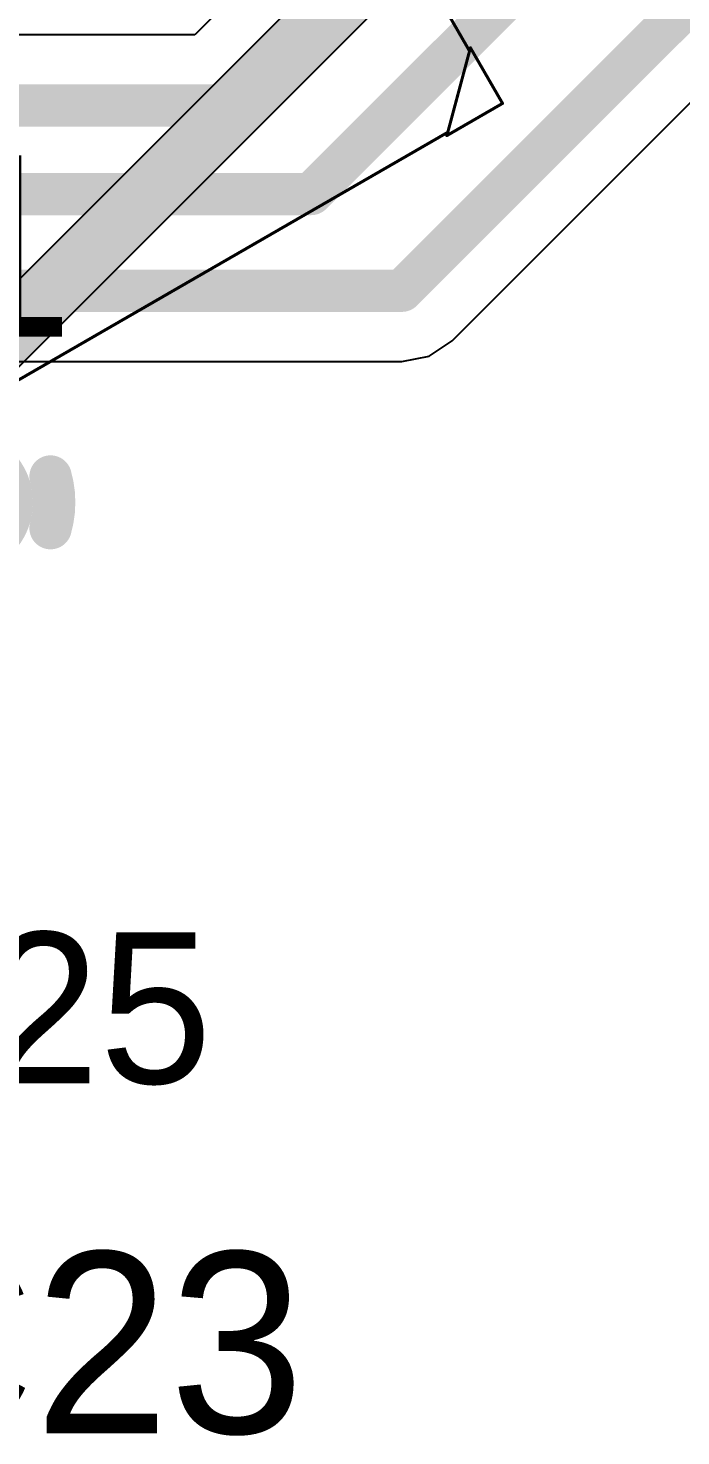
# Model space of a CAD drawing. Header units: millimetres. Extents: x 1.5 to 19.4, y 0 to 11.5.
# Drawn here: x 8.6296 to 8.7375, y 6.8676 to 7.1004 of the extents above; entities that cross this region are included whole.
import ezdxf

# ---------------------------------------------------------------- set-up
doc = ezdxf.new("R2010")
doc.units = ezdxf.units.MM
doc.header["$MEASUREMENT"] = 0
for name, color, linetype in [('BottomLayer', 5, 'Continuous'), ('InternalPlane1', 76, 'Continuous'), ('InternalPlane2', 16, 'Continuous'), ('Mechanical2', 216, 'Continuous'), ('Mechanical5', 56, 'Continuous'), ('TopOverlay', 2, 'Continuous')]:
    doc.layers.add(name, color=color, linetype=linetype)

msp = doc.modelspace()

# ---------------------------------------------------------------- linework, layer by layer
at = {"layer": 'BottomLayer'}
for p, q in [((8.69971, 7.04869), (8.97546, 7.32444)), ((8.71688, 7.15902), (8.65719, 7.09933)), ((8.65719, 7.09933), (8.48505, 7.09933)), ((8.6959, 7.04614), (8.69971, 7.04869)), ((8.50127, 7.04525), (8.69142, 7.04525)), ((8.69142, 7.04525), (8.6959, 7.04614))]:
    msp.add_line(p, q, dxfattribs=at)
at = {"layer": 'BottomLayer', "const_width": 0.007}
for points in [[(8.66205, 7.08761), (8.91992, 7.34548)], [(8.69142, 7.05698), (8.96717, 7.33273)], [(8.67642, 7.07298), (8.91212, 7.30868)], [(8.48505, 7.08761), (8.66205, 7.08761)], [(8.49142, 7.07298), (8.67642, 7.07298)], [(8.49642, 7.05698), (8.69142, 7.05698)]]:
    msp.add_lwpolyline(points, dxfattribs=at)
at = {"layer": 'BottomLayer', "const_width": 0.0035}
for points in [[(8.6603, 7.08761, 1), (8.6638, 7.08761, 1)], [(8.6603, 7.08761, 1), (8.6638, 7.08761, 1)], [(8.67467, 7.07298, 1), (8.67817, 7.07298, 1)], [(8.67467, 7.07298, 1), (8.67817, 7.07298, 1)], [(8.68967, 7.05698, 1), (8.69317, 7.05698, 1)], [(8.68967, 7.05698, 1), (8.69317, 7.05698, 1)]]:
    msp.add_lwpolyline(points, format="xyb", close=True, dxfattribs=at)
at = {"layer": 'InternalPlane1', "const_width": 0.007}
msp.add_lwpolyline([(8.63332, 7.02625, -0.140541), (8.63332, 7.0177)], format="xyb", dxfattribs=at)
at = {"layer": 'InternalPlane1', "const_width": 0.0035}
for points in [[(8.63157, 7.02625, 1), (8.63507, 7.02625, 1)], [(8.63157, 7.0177, 1), (8.63507, 7.0177, 1)]]:
    msp.add_lwpolyline(points, format="xyb", close=True, dxfattribs=at)
at = {"layer": 'InternalPlane2'}
for p, q in [((8.72732, 7.15809), (8.60731, 7.03807)), ((8.61302, 7.02937), (8.73602, 7.15237))]:
    msp.add_line(p, q, dxfattribs=at)
at = {"layer": 'InternalPlane2', "const_width": 0.01}
msp.add_lwpolyline([(8.60942, 7.03298), (8.73242, 7.15598)], dxfattribs=at)
at = {"layer": 'InternalPlane2', "const_width": 0.012}
msp.add_lwpolyline([(8.61242, 7.02198, 1), (8.62442, 7.02198, 1)], format="xyb", close=True, dxfattribs=at)
at = {"layer": 'Mechanical2', "const_width": 0.00197}
msp.add_lwpolyline([(8.16247, 8.03208, -0.98256), (8.14498, 7.03829)], format="xyb", dxfattribs=at)
at = {"layer": 'Mechanical5', "const_width": 0.0005}
for points in [[(8.63863, 7.20745), (8.7026, 7.09664)], [(8.69886, 7.08265), (8.70275, 7.09717)], [(8.70275, 7.09717), (8.70806, 7.08797)], [(8.69886, 7.08265), (8.70806, 7.08797)], [(8.58819, 7.01922), (8.699, 7.08319)]]:
    msp.add_lwpolyline(points, dxfattribs=at)
at = {"layer": 'Mechanical5', "const_width": 0.00025}
for points in [[(8.70248, 7.09664, 1), (8.70273, 7.09664, 1)], [(8.70262, 7.09717, 1), (8.70287, 7.09717, 1)], [(8.70262, 7.09717, 1), (8.70287, 7.09717, 1)], [(8.70794, 7.08797, 1), (8.70819, 7.08797, 1)], [(8.70794, 7.08797, 1), (8.70819, 7.08797, 1)], [(8.69873, 7.08265, 1), (8.69898, 7.08265, 1)], [(8.69873, 7.08265, 1), (8.69898, 7.08265, 1)], [(8.69888, 7.08319, 1), (8.69913, 7.08319, 1)]]:
    msp.add_lwpolyline(points, format="xyb", close=True, dxfattribs=at)

# ---------------------------------------------------------------- texts
at = {"layer": 'TopOverlay'}
for s, height, p in [('L1', 0.03, (8.59254, 7.04939)), ('C25', 0.025, (8.59868, 6.92585)), ('C23', 0.03, (8.60168, 6.86798))]:
    msp.add_text(s, height=height, dxfattribs=at).set_placement(p)

doc.saveas('drawing.dxf')
